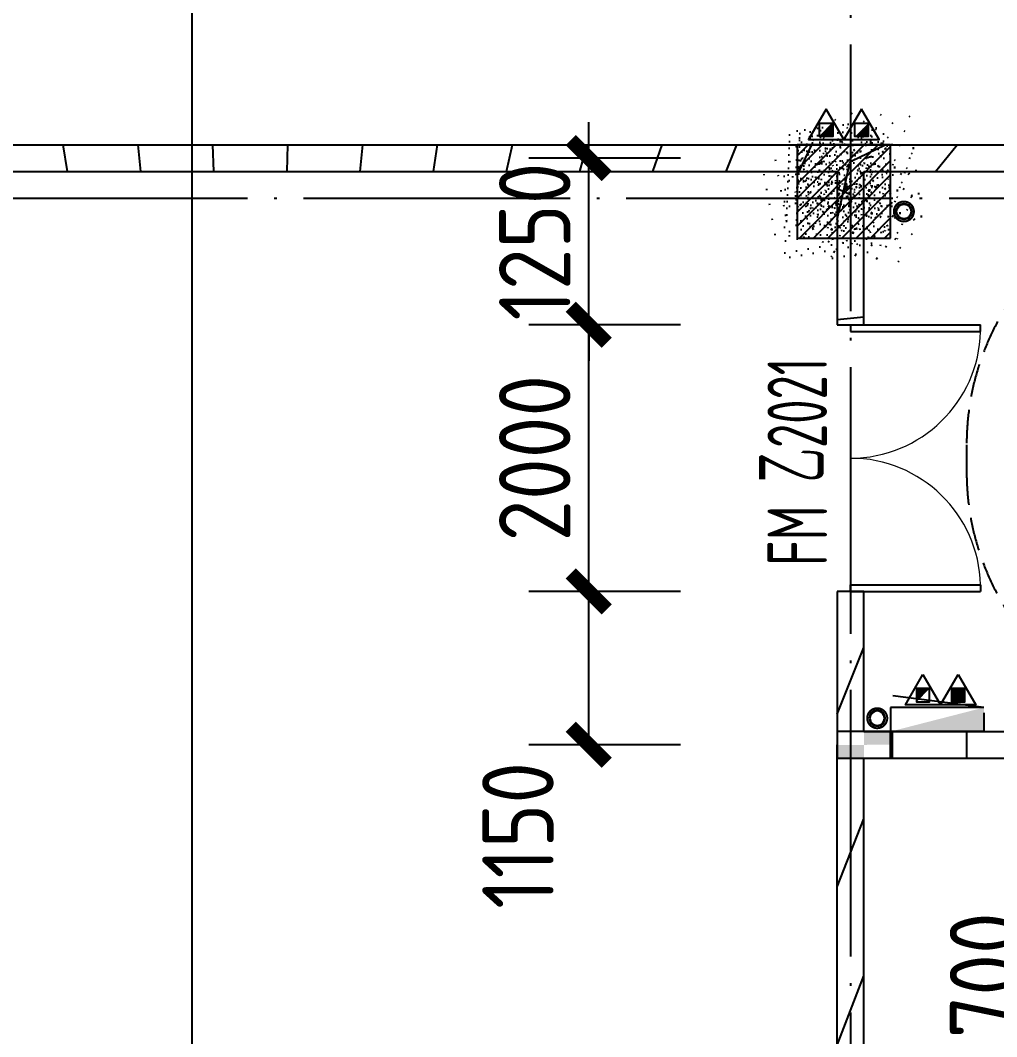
# Model space of a CAD drawing. Header units: inches. Extents: x 0 to 1813292486, y 0 to 3473589894.
# Drawn here: x 600559262 to 600566581, y 3473281730 to 3473289352 of the extents above; entities that cross this region are included whole.
import ezdxf
from ezdxf.enums import TextEntityAlignment as Align
from ezdxf.xclip import XClip

# ---------------------------------------------------------------- set-up
doc = ezdxf.new("R2010")
doc.units = ezdxf.units.IN
doc.header["$LTSCALE"] = 1000
doc.header["$MEASUREMENT"] = 0
doc.header["$XCLIPFRAME"] = 2
for name, pattern in [('AX-MALL-GIRD-200$0$DOTE', [2.4200000000000004, 2, -0.2, 0.02, -0.2]), ('AX-MALL-WALL-P02-QT$0$DASH', [0.35, 0.25, -0.1]), ('PX-MALL-P02-LG$0$CONTINOUS', [0])]:
    doc.linetypes.add(name, pattern=pattern)
for name, color, linetype in [('A-Anno-Note', 241, 'Continuous'), ('AX-MALL-DIM-P02$0$A-Anno-Dims', 3, 'Continuous'), ('AX-MALL-DIM-P02$0$A-Detl-Thin', 131, 'Continuous'), ('AX-MALL-GIRD-200$0$A-Grid', 222, 'AX-MALL-GIRD-200$0$DOTE'), ('AX-MALL-P02-200$0$A-Anno-Note', 241, 'Continuous'), ('AX-MALL-WALL-P02$0$A-Anno-Note', 241, 'Continuous'), ('AX-MALL-WALL-P02-QT$0$A-Detl-Patt', 8, 'Continuous'), ('AX-MALL-WALL-P02-QT$0$A-Detl-Thin', 131, 'Continuous'), ('AX-MALL-WALL-P02-QT$0$A-Strs', 151, 'Continuous'), ('AX-MALL-WALL-P02-QT$0$A-Wall', 2, 'Continuous'), ('AX-MALL-WALL-P02-QT$0$A-Wall-Patt', 13, 'Continuous'), ('AX-MALL-WALL-P02-QT$0$A-Wind', 4, 'Continuous'), ('AX-MALL-WORD-P02$0$A-Wind-Iden', 11, 'Continuous'), ('AX-MALL-ZTKD-P02$0$A-Anno-Note', 241, 'Continuous'), ('PX-MALL-P02-LG$0$P-Exsh', 31, 'Continuous'), ('PX-MALL-P02-LG$0$P-Hydt-Boxx', 221, 'Continuous'), ('PX-MALL-P02-LG$0$P-Hydt-Pipe', 221, 'Continuous'), ('PX-MALL-P02-LG$0$P-Pipe-Risr', 7, 'Continuous'), ('PX-MALL-P02-LG$0$P-Pipe-Risr-Arch', 6, 'Continuous'), ('PX-MALL-P02-LG$0$P-Pipe-Risr-W100', 6, 'Continuous'), ('PX-MALL-P02-LG$0$P-Pipe-Risr-W50', 6, 'Continuous'), ('PX-MALL-P02-LG$0$P-Sewr-TL-Pipe', 7, 'PX-MALL-P02-LG$0$CONTINOUS'), ('SX-MALL-LT-TZ-2F(M)$0$SX-S1-TZ-(2F~3F)$0$A-Strs', 151, 'Continuous'), ('SX-MALL-LT-TZ-2F(M)$0$SX-S1-TZ-(2F~3F)$0$TZ', 255, 'Continuous'), ('SX-MALL-TZ-2F~3F$0$S-DIMS', 81, 'Continuous'), ('SX-MALL-WALL-L-1F~2F$0$S-COLU', 30, 'Continuous'), ('SX-MALL-WALL-L-1F~2F$0$S-PATT-WALL', 83, 'Continuous'), ('SX-MALL-WALL-L-1F~2F$0$单形心', 4, 'Continuous')]:
    doc.layers.add(name, color=color, linetype=linetype)
doc.styles.add('AX-MALL-DIM-P02$0$_TCH_DIM_T3', font='gbenor.shx')
doc.styles.add('AX-MALL-WORD-P02$0$_TCH_WINDOW', font='gbenor.shx', dxfattribs={"bigfont": 'gbcbig.shx'})
doc.styles.add('PX-MALL-P02-LG$0$jzfz', font='gbenor.shx', dxfattribs={"bigfont": 'gbcbig.shx'})
doc.dimstyles.new('AX-MALL-DIM-P02$0$_TCH_ARCH&&180', dxfattribs={"dimtxt": 535.5, "dimasz": 270, "dimexe": 450, "dimexo": 450, "dimgap": 137.25, "dimtad": 1, "dimdec": 0, "dimzin": 0, "dimdsep": 46, "dimtxsty": 'AX-MALL-DIM-P02$0$_TCH_DIM_T3', "dimblk": 'AX-MALL-DIM-P02$0$_ArchTick', "dimcen": 0.09, "dimclrt": 7, "dimazin": 2, "dimtfac": 1, "dimtdec": 0, "dimtix": 1, "dimtmove": 2, "dimatfit": 3, "dimfxl": 500, "dimtolj": 1, "dimtzin": 0, "dimarcsym": 0})
pattern_1 = [(45, (0, 359.0227), (-353.55353201463, 353.55353201463), [])]

# ---------------------------------------------------------------- blocks, each defined once
blk = doc.blocks.new('AX-MALL-WORD-P02')
at = {"layer": 'AX-MALL-WORD-P02$0$A-Wind-Iden', "style": 'AX-MALL-WORD-P02$0$_TCH_WINDOW', "width": 0.7}
for s, height, p in [('2021', 446.25, (600395340.8144995, 3473146384.444064)), ('乙', 506.3829787234042, (600395250.7374067, 3473146142.645415)), ('FM', 446.25, (600395032.6416578, 3473145557.199596))]:
    blk.add_text(s, height=height, rotation=69.56816108351019, dxfattribs=at).set_placement(p)
blk = doc.blocks.new('AX-MALL-GIRD-200')
at = {"layer": 'AX-MALL-GIRD-200$0$A-Grid'}
for p, q in [((600244912.440112, 3473204422.954183), (600602808.4442104, 3473071096.1909)), ((600401631.5671628, 3473162765.920172), (600362902.028213, 3473058802.19309))]:
    blk.add_line(p, q, dxfattribs=at)
blk = doc.blocks.new('SX-MALL-WALL-L-1F~2F$0$BANWANG_XINGXIN')
at = {"color": 0}
for points in [[(0.7071067811865476, 0.7071067811865475), (-0.7071067811865477, -0.7071067811865475)], [(-0.7071067811865475, 0.7071067811865476), (0.7071067811865474, -0.7071067811865477)]]:
    blk.add_lwpolyline(points, dxfattribs=at)
blk = doc.blocks.new('SX-MALL-WALL-L-1F~2F')
at = {"layer": 'SX-MALL-WALL-L-1F~2F$0$S-PATT-WALL'}
h = blk.add_hatch(dxfattribs=at)
h.set_pattern_fill('钢筋混凝土', color=256, scale=15, pattern_type=2)
h.set_pattern_definition([(24.56816131876918, (600332801.661538, 3473133905.044624), (-31.18316060756021, 68.21004687377882), []), (29.56816131876925, (600332801.661538, 3473133905.044624), (97.53445422577846, -46.37920049590846), [11.25, -123.75]), (334.5681613187692, (600332801.661538, 3473133905.044624), (19.88439775835759, 112.9961142864107), [9, -99]), (80.01956131876923, (600332809.7894092, 3473133901.179692), (117.4189029535321, 66.61682170576017), [9.5610285, -105.1713168]), (25.75236131876919, (600332812.134323, 3473133933.157269), (141.3476152674957, -79.15081590010527), [16.87499999999951, -185.6249999999961]), (76.20376131876925, (600332823.9132867, 3473133926.56136), (182.3878362713222, 87.98253900728311), [14.3415432, -157.75695]), (330.7523613187692, (600332812.134323, 3473133933.157269), (182.387767611897, 87.98268144025062), [13.49999999999975, -148.4999999999961]), (0.5681613187692669, (600332823.572449, 3473133920.892715), (62.82047321120105, -87.84980446922418), [11.25, -123.75]), (305.5681613187692, (600332823.572449, 3473133920.892715), (72.17288940056439, 89.18848105901375), [9, -99]), (51.01956131876926, (600332828.8074837, 3473133913.571895), (134.9933625470349, 1.33857134020591), [9.5610285, -105.1713168]), (17.06816131876921, (600332801.661538, 3473133905.044624), (19.14085714793764, 46.15589493924091), [0.75, -97.8, 0.75, -100.5, 0.75, -99.375]), (347.0681613187692, (600332801.661538, 3473133905.044624), (57.63084699394109, 41.66442757030211), [0.75, -57.3, 0.75, -95.55, 0.75, -37.875]), (307.0681613187692, (600332770.3159395, 3473133916.721779), (73.85474001336534, -31.12342331039777), [0.75, -37.5, 0.75, -117, 0.75, -155.25]), (297.0681613187692, (600332756.2596173, 3473133921.958172), (87.2164167648191, -16.46683781742514), [0.75, -48.75, 0.75, -77.69999999999999, 0.75, -110.25])])
h.paths.add_polyline_path([(600396336.5601327, 3473147692.885589), (600396580.9251148, 3473148348.847291), (600395924.9634119, 3473148593.212274), (600395680.5984298, 3473147937.250571)])
at = {"layer": 'SX-MALL-WALL-L-1F~2F$0$S-COLU'}
blk.add_lwpolyline([(600396336.5601327, 3473147692.885589), (600396580.9251148, 3473148348.847291), (600395924.9634119, 3473148593.212274), (600395680.5984298, 3473147937.250571)], close=True, dxfattribs=at)
at = {"layer": 'SX-MALL-WALL-L-1F~2F$0$单形心', "xscale": 50, "yscale": 50, "zscale": 50}
blk.add_blockref('SX-MALL-WALL-L-1F~2F$0$BANWANG_XINGXIN', (600396130.7617723, 3473148143.048931), dxfattribs=at)
blk = doc.blocks.new('SX-MALL-WALL-L-2F~3F')
ref = blk.add_blockref('SX-MALL-WALL-L-1F~2F', (0, 0))
XClip(ref).set_block_clipping_path([(600349769.7341375, 3473074679.418533), (600357001.7302529, 3473071985.287766), (600356499.8725733, 3473070638.124951), (600359302.5086629, 3473069594.060767), (600362345.1765132, 3473077761.653201), (600381551.4312518, 3473070606.759726), (600391553.7259278, 3473066880.611454), (600387749.827644, 3473056669.608357), (600391632.1759799, 3473055223.319679), (600395635.5522461, 3473065969.791956), (600406982.2408491, 3473061742.817497), (600403058.8006672, 3473051210.921831), (600412723.2437257, 3473047610.6332), (600445093.3740637, 3473134503.466942), (600393055.2444371, 3473153889.197227), (600387463.4997383, 3473138878.984498), (600380158.3525343, 3473141600.366193), (600382830.751978, 3473148774.027779), (600388210.8522022, 3473146769.782572), (600390696.2253517, 3473153441.399696), (600277474.697425, 3473195619.741203), (600273446.9822528, 3473184807.934726), (600257129.111771, 3473190886.82031), (600241575.9633431, 3473149136.690594), (600258197.8999482, 3473142944.531458), (600255239.7303221, 3473135003.762026), (600263182.3271956, 3473132044.911624), (600260741.6763649, 3473125493.34496), (600269350.4970673, 3473122286.306632), (600271511.1407766, 3473128086.235537), (600286270.1853781, 3473122588.058336), (600284109.5416689, 3473116788.129431), (600282580.7823727, 3473112684.400902), (600291840.7574171, 3473109234.788475), (600290827.7957876, 3473106515.642598), (600293360.405141, 3473105572.171298), (600294731.2544166, 3473109252.0137), (600323175.4764534, 3473098655.706329), (600321336.3302773, 3473093718.790065), (600344750.773286, 3473084996.222976), (600341987.4689643, 3473077578.540671), (600344583.6790427, 3473076611.376234), (600346015.5062013, 3473080454.904757), (600351201.5612961, 3473078522.947055)])
blk = doc.blocks.new('SX-MALL-WALL-2F~3F')
blk.add_blockref('SX-MALL-WALL-L-2F~3F', (0, 0))
blk = doc.blocks.new('SX-MALL-LT-TZ-2F(M)$0$SX-S1-TZ-(2F~3F)$0$TZ')
at = {"layer": 'SX-MALL-LT-TZ-2F(M)$0$SX-S1-TZ-(2F~3F)$0$A-Strs'}
h = blk.add_hatch(color=0, dxfattribs=at)
h.dxf.hatch_style = 1
h.paths.add_polyline_path([(-186775.5959191918, 16586.87351322174), (-186975.5954445004, 16586.43784570694), (-186975.3828500509, 16486.43807125092), (-186775.3780853152, 16486.87375020981)])
h.paths.add_polyline_path([(-186975.3828500509, 16486.43807125092), (-187175.3771362901, 16486.00241565704), (-187175.1593025327, 16386.00265312195), (-186975.1702555418, 16386.43829774857)])
at = {"layer": 'SX-MALL-LT-TZ-2F(M)$0$SX-S1-TZ-(2F~3F)$0$A-Strs', "color": 0}
blk.add_lwpolyline([(-187175.5949700475, 16586.00217819214), (-187175.1593025327, 16386.00265312195), (-186775.1602514982, 16386.87398815155), (-186775.5959191918, 16586.87351322174)], close=True, dxfattribs=at)
blk = doc.blocks.new('SX-MALL-LT-TZ-2F(M)')
at = {"layer": 'SX-MALL-LT-TZ-2F(M)$0$SX-S1-TZ-(2F~3F)$0$TZ', "color": 7, "rotation": 159.4463539126834}
blk.add_blockref('SX-MALL-LT-TZ-2F(M)$0$SX-S1-TZ-(2F~3F)$0$TZ', (600225537.466122, 3473225282.862359), dxfattribs=at)
blk = doc.blocks.new('SX-MALL-TZ-2F~3F')
at = {"layer": 'SX-MALL-TZ-2F~3F$0$S-DIMS'}
blk.add_blockref('SX-MALL-LT-TZ-2F(M)', (0.08505654335021973, 0.258394181728363), dxfattribs=at)
blk = doc.blocks.new('AX-MALL-WALL-P02-QT$0$$DorLib2D$00000002')
for p, q in [((-0.5, -5.684341886080802e-17), (-0.5000000000000007, 0.4875)), ((-0.4750000000000007, 0.4875), (-0.5000000000000007, 0.4875)), ((-0.475, -2.842170943040401e-17), (-0.4750000000000007, 0.4875)), ((0.475, -2.842170943040401e-17), (0.4750000000000007, 0.4875)), ((0.4750000000000007, 0.4875), (0.5000000000000007, 0.4875)), ((0.5, -5.684341886080802e-17), (0.5000000000000007, 0.4875)), ((-0.5, -5.684341886080802e-17), (-0.475, -2.842170943040401e-17)), ((0.5, -5.684341886080802e-17), (0.475, -2.842170943040401e-17))]:
    blk.add_line(p, q)
at = {"lineweight": 13}
for centre, start, end in [((-0.4875, -4.263256414560601e-17), 0, 88.53071641864632), ((0.4875, -4.263256414560601e-17), 91.4692835813537, 180)]:
    blk.add_arc(centre, 0.4875, start, end, dxfattribs=at)
blk = doc.blocks.new('AX-MALL-WALL-P02-QT')
at = {"layer": 'AX-MALL-WALL-P02-QT$0$A-Wall-Patt'}
h = blk.add_hatch(dxfattribs=at)
h.set_pattern_fill('普通砖', color=256, scale=200, style=0)
h.set_pattern_definition(pattern_1)
h.paths.add_polyline_path([(600380416.1545833, 3473154370.698639), (600380346.336017, 3473154183.28101), (600396136.2712903, 3473148301.066796), (600396253.2529603, 3473148328.630056), (600396299.7986714, 3473148453.575142)])
h = blk.add_hatch(dxfattribs=at)
h.set_pattern_fill('普通砖', color=256, scale=200, style=0)
h.set_pattern_definition(pattern_1)
h.paths.add_polyline_path([(600396253.2529603, 3473148328.630056), (600396323.6889195, 3473148231.24823), (600405881.9880174, 3473144670.501348), (600406139.224213, 3473144788.10041), (600396299.7986714, 3473148453.575142)])
h = blk.add_hatch(dxfattribs=at)
h.set_pattern_fill('普通砖', color=256, scale=200, style=0)
h.set_pattern_definition(pattern_1)
h.paths.add_polyline_path([(600396136.2712903, 3473148301.066796), (600395734.8145328, 3473147223.415424), (600395922.232162, 3473147153.596858), (600396323.6889195, 3473148231.24823), (600396253.2529603, 3473148328.630056)])
h = blk.add_hatch(dxfattribs=at)
h.set_pattern_fill('普通砖', color=256, scale=200, style=0)
h.set_pattern_definition(pattern_1)
h.paths.add_polyline_path([(600394857.4990268, 3473144295.478014), (600395224.0464988, 3473145279.420565), (600395036.6288694, 3473145349.239131), (600394635.1721144, 3473144271.587766), (600394760.1172005, 3473144225.042055)])
h = blk.add_hatch(dxfattribs=at)
h.set_pattern_fill('普通砖', color=256, scale=200, style=0)
h.set_pattern_definition(pattern_1)
h.paths.add_polyline_path([(600390603.149908, 3473133448.21967), (600390790.5675372, 3473133378.401103), (600394787.6804607, 3473144108.060385), (600394760.1172006, 3473144225.042055), (600394635.1721143, 3473144271.587765)])
h = blk.add_hatch(dxfattribs=at)
h.set_pattern_fill('普通砖', color=256, scale=200, style=0)
h.set_pattern_definition(pattern_1)
h.paths.add_polyline_path([(600394760.1172006, 3473144225.042055), (600394787.6804607, 3473144108.060385), (600403596.30904, 3473140826.587767), (600403666.1276063, 3473141014.005396), (600394857.4990268, 3473144295.478014)])
at = {"layer": 'AX-MALL-WALL-P02-QT$0$A-Strs', "linetype": 'AX-MALL-WALL-P02-QT$0$DASH'}
blk.add_lwpolyline([(600398837.6593701, 3473147188.006897, 0.4142135621634755), (600396329.6064776, 3473146041.416037), (600396259.7879119, 3473145853.998407, 0.4142135621629859), (600397406.3787687, 3473143345.945514, 0.4142135621629859)], format="xyb", dxfattribs=at)
at = {"layer": 'AX-MALL-WALL-P02-QT$0$A-Wall'}
for p, q in [((600380416.1545833, 3473154370.698639), (600396299.7986714, 3473148453.575142)), ((600380346.336017, 3473154183.28101), (600396136.2712903, 3473148301.066796)), ((600396299.7986714, 3473148453.575142), (600406139.224213, 3473144788.10041)), ((600396136.2712903, 3473148301.066796), (600395734.8145328, 3473147223.415424)), ((600395922.232162, 3473147153.596858), (600396323.6889195, 3473148231.24823)), ((600396323.6889195, 3473148231.24823), (600405881.9880174, 3473144670.501348)), ((600395734.8145328, 3473147223.415424), (600395922.232162, 3473147153.596858)), ((600395036.6288694, 3473145349.239131), (600394635.1721144, 3473144271.587766)), ((600395224.0464988, 3473145279.420565), (600395036.6288694, 3473145349.239131)), ((600394857.4990268, 3473144295.478014), (600395224.0464988, 3473145279.420565)), ((600390603.149908, 3473133448.21967), (600394635.1721143, 3473144271.587765)), ((600394857.4990268, 3473144295.478014), (600403666.1276063, 3473141014.005396)), ((600390790.5675372, 3473133378.401103), (600394787.6804607, 3473144108.060385)), ((600394787.6804607, 3473144108.060385), (600403596.30904, 3473140826.587767))]:
    blk.add_line(p, q, dxfattribs=at)
at = {"layer": 'AX-MALL-WALL-P02-QT$0$A-Detl-Patt'}
blk.add_blockref('SX-MALL-TZ-2F~3F', (0, 0), dxfattribs=at)
at = {"layer": 'AX-MALL-WALL-P02-QT$0$A-Detl-Thin'}
blk.add_blockref('SX-MALL-WALL-2F~3F', (0, 0), dxfattribs=at)
at = {"layer": 'AX-MALL-WALL-P02-QT$0$A-Wind'}
blk.add_blockref('AX-MALL-GIRD-200', (0, 0), dxfattribs=at)
at = {"layer": 'AX-MALL-WALL-P02-QT$0$A-Wind', "xscale": -2000, "yscale": -2000, "zscale": 200, "rotation": 69.56816131042669}
blk.add_blockref('AX-MALL-WALL-P02-QT$0$$DorLib2D$00000002', (600395479.4305156, 3473146251.417994), dxfattribs=at)
blk = doc.blocks.new('AX-MALL-WALL-P02')
at = {"layer": 'AX-MALL-WALL-P02$0$A-Anno-Note'}
blk.add_blockref('AX-MALL-WORD-P02', (0, 0), dxfattribs=at)
blk.add_blockref('AX-MALL-WALL-P02-QT', (0, 0), dxfattribs=at)
blk = doc.blocks.new('PX-MALL-P02-LG$0$XHS1')
at = {"layer": 'PX-MALL-P02-LG$0$P-Hydt-Boxx', "ltscale": 0.7}
for p, q in [((350.0030006170273, 240), (-332.898939371109, 327.2950124740601)), ((350.0030006170273, 240), (-349.9969996213913, 240)), ((-349.9969997406006, 239.9999995231628), (-349.9969996213913, 60)), ((350.0030003786087, 200), (350.003000497818, 60)), ((350.0030006170273, 60), (-349.996999502182, 60))]:
    blk.add_line(p, q, dxfattribs=at)
blk.add_solid([(350.0030006170273, 240), (350.0030002593994, 60.00000047683716), (-349.9969996213913, 60)], dxfattribs=at)
blk = doc.blocks.new('PX-MALL-P02-LG$0$MHQ')
at = {"layer": 'PX-MALL-P02-LG$0$P-Exsh', "ltscale": 0.7}
h = blk.add_hatch(dxfattribs=at)
h.set_pattern_fill('ANSI31', color=256, scale=25, style=0)
h.set_pattern_definition([(45, (-160019.2306599375, -42228.3236173685), (-28.0633003783411, 28.0633003783411), [])])
h.paths.add_polyline_path([(-75.0000000015425, 185.1731819980414), (75, 185.1731819980414), (75, 35.17318199802685), (-75.0000000015425, 35.17318199802685)])
for points in [[(0, 346.4101615137042), (-200, -1.455191522836685e-11), (200, -1.455191522836685e-11)], [(0, 346.4101615137042), (-200, -1.455191522836685e-11), (200, -1.455191522836685e-11)], [(0, 346.4101615137042), (-200, -1.455191522836685e-11), (200, -1.455191522836685e-11)], [(-75.0000000015425, 185.1731819980414), (75, 185.1731819980414), (75, 35.17318199802685), (-75.0000000015425, 35.17318199802685)]]:
    blk.add_lwpolyline(points, close=True, dxfattribs=at)
blk = doc.blocks.new('PX-MALL-P02-LG$0$20200929200250')
at = {"layer": 'PX-MALL-P02-LG$0$P-Exsh', "ltscale": 0.7, "xscale": 0.6600000001490116, "yscale": 0.6600000001490116, "zscale": 0.6600000001490116}
for p in [(-132.0000001192093, 40), (131.9999997615814, 40)]:
    blk.add_blockref('PX-MALL-P02-LG$0$MHQ', p, dxfattribs=at)
blk = doc.blocks.new('PX-MALL-P02-LG$0$20211220143732')
at = {"layer": 'PX-MALL-P02-LG$0$P-Exsh'}
blk.add_blockref('PX-MALL-P02-LG$0$20200929200250', (-374.9999999407155, 219.6219584928522), dxfattribs=at)
at = {"layer": 'PX-MALL-P02-LG$0$P-Hydt-Boxx', "ltscale": 0.7, "xscale": -1}
blk.add_blockref('PX-MALL-P02-LG$0$XHS1', (-349.9969999989844, 0), dxfattribs=at)
blk = doc.blocks.new('PX-MALL-P02-LG$0$P-Risr')
at = {"layer": 'PX-MALL-P02-LG$0$P-Pipe-Risr-W50'}
h = blk.add_hatch(color=0, dxfattribs=at)
edge = h.paths.add_edge_path()
edge.add_ellipse((0, 0), major_axis=(47.05795628796547, 47.05795628796547), ratio=0.9999999999999695, start_angle=225.0000000000009, end_angle=405.0000000000009, ccw=False)
edge.add_ellipse((0, 0), major_axis=(47.05795628796764, 47.05795628796764), ratio=0.9999999999998785, start_angle=133.9675974886221, end_angle=225.0000000000035, ccw=False)
edge.add_line((-66.53919663240958, 1.199087783927098), (-54.4367953546693, 1.199087783927098))
edge.add_ellipse((0, 0), major_axis=(-38.50196423560672, 38.50196423560672), ratio=0.9999999999999859, start_angle=43.73814098242129, end_angle=134.9999999999996)
edge.add_ellipse((0, 0), major_axis=(38.50196423561096, 38.50196423561096), ratio=0.9999999999998216, start_angle=225.0000000000051, end_angle=405.0000000000051)
edge.add_ellipse((0, 0), major_axis=(38.50196423560679, 38.50196423560679), ratio=0.9999999999999831, start_angle=45.00000000000048, end_angle=133.7381409824204)
edge.add_line((-54.43679535467527, 1.199087783927098), (-66.53919663241555, 1.199087783927098))
edge.add_ellipse((0, 0), major_axis=(-47.05795628796762, 47.05795628796762), ratio=0.9999999999998742, start_angle=-45.00000000000358, end_angle=43.967597488629224, ccw=False)
at = {"layer": 'PX-MALL-P02-LG$0$P-Pipe-Risr-Arch', "ltscale": 0.7}
blk.add_circle((0, 0), 59.29000000000001, dxfattribs=at)
at = {"layer": 'PX-MALL-P02-LG$0$P-Pipe-Risr-W100', "color": 0, "const_width": 15}
blk.add_lwpolyline([(-75, 0, 1), (75, 0, 1)], format="xyb", close=True, dxfattribs=at)
at = {"layer": 'PX-MALL-P02-LG$0$P-Pipe-Risr-W50'}
blk.add_circle((0, 0), 54.45000000000001, dxfattribs=at)
at = {"layer": 'PX-MALL-P02-LG$0$P-Pipe-Risr', "style": 'PX-MALL-P02-LG$0$jzfz', "width": 0.6, "flags": 1}
for tag, p in [('SYS-MARK', (0.3310501334344735, -45.65933377496549)), ('RANGE', (0.3337570973526454, -45.67887874227017))]:
    blk.add_attdef(tag, text='', height=0.015625, dxfattribs=at).set_placement(p, align=Align.MIDDLE)
blk = doc.blocks.new('PX-MALL-P02-LG')
at = {"layer": 'PX-MALL-P02-LG$0$P-Exsh', "rotation": 339.5681612694019}
blk.add_blockref('PX-MALL-P02-LG$0$20200929200250', (600396252.9442632, 3473148471.029783), dxfattribs=at)
at = {"layer": 'PX-MALL-P02-LG$0$P-Exsh', "xscale": -1, "rotation": 339.5681619916188}
blk.add_blockref('PX-MALL-P02-LG$0$20211220143732', (600395023.9710863, 3473144169.434159), dxfattribs=at)
at = {"layer": 'PX-MALL-P02-LG$0$P-Hydt-Pipe', "color": 221, "xscale": -1, "rotation": 339.568161511206}
blk.add_blockref('PX-MALL-P02-LG$0$P-Risr', (600394986.1171242, 3473144354.277545), dxfattribs=at)
at = {"layer": 'PX-MALL-P02-LG$0$P-Sewr-TL-Pipe', "ltscale": 0.7, "rotation": 249.5681611560895}
blk.add_blockref('PX-MALL-P02-LG$0$P-Risr', (600396500.0880336, 3473147845.395285), dxfattribs=at)
blk = doc.blocks.new('AX-MALL-ZTKD-P02')
at = {"layer": 'AX-MALL-ZTKD-P02$0$A-Anno-Note'}
blk.add_blockref('AX-MALL-GIRD-200', (0, 0), dxfattribs=at)
blk = doc.blocks.new('AX-MALL-DIM-P02$0$_ArchTick')
at = {"color": 0, "linetype": 'ByBlock', "const_width": 0.4}
blk.add_lwpolyline([(-0.5, -0.5), (0.5, 0.5)], dxfattribs=at)
blk = doc.blocks.new('*D1215')
at = {"layer": 'AX-MALL-DIM-P02$0$A-Anno-Dims', "color": 0, "lineweight": -2, "transparency": 16777216}
for p, q in [((600394425.9076182, 3473149044.940999), (600394520.1626829, 3473149297.954798)), ((600395070.4742961, 3473148804.820998), (600394004.2179521, 3473149202.032773)), ((600393989.5415775, 3473147873.580812), (600394425.9076182, 3473149044.940999)), ((600394634.1082554, 3473147633.460811), (600393567.8519114, 3473148030.672586)), ((600393989.5415775, 3473147873.580812), (600393895.286513, 3473147620.567012))]:
    blk.add_line(p, q, dxfattribs=at)
at = {"layer": 'AX-MALL-DIM-P02$0$A-Anno-Dims', "color": 0, "lineweight": -2, "transparency": 16777216, "xscale": 270, "yscale": 270, "zscale": 270}
for p, rotation in [((600394425.9076182, 3473149044.940999), 249.5681613064718), ((600393989.5415775, 3473147873.580812), 69.56816130647182)]:
    blk.add_blockref('AX-MALL-DIM-P02$0$_ArchTick', p, dxfattribs=dict(at, rotation=rotation))
at = {"layer": 'AX-MALL-DIM-P02$0$A-Anno-Dims', "color": 7, "transparency": 16777216, "insert": (600393828.2038984, 3473148600.643502), "char_height": 535.5, "attachment_point": 5, "rotation": 69.56816130647182, "style": 'AX-MALL-DIM-P02$0$_TCH_DIM_T3'}
blk.add_mtext('\\A1;1250', dxfattribs=at)
blk = doc.blocks.new('*D1216')
at = {"layer": 'AX-MALL-DIM-P02$0$A-Anno-Dims', "color": 0, "lineweight": -2, "transparency": 16777216}
for p, q in [((600394634.1082551, 3473147633.46081), (600393567.851911, 3473148030.672585)), ((600393291.3559139, 3473145999.404518), (600393989.5415771, 3473147873.580812)), ((600393935.9225919, 3473145759.284517), (600392869.6662477, 3473146156.496292))]:
    blk.add_line(p, q, dxfattribs=at)
at = {"layer": 'AX-MALL-DIM-P02$0$A-Anno-Dims', "color": 0, "lineweight": -2, "transparency": 16777216, "xscale": 270, "yscale": 270, "zscale": 270}
for p, rotation in [((600393989.5415771, 3473147873.580812), 69.56816130966197), ((600393291.3559139, 3473145999.404518), 249.568161309662)]:
    blk.add_blockref('AX-MALL-DIM-P02$0$_ArchTick', p, dxfattribs=dict(at, rotation=rotation))
at = {"layer": 'AX-MALL-DIM-P02$0$A-Anno-Dims', "color": 7, "transparency": 16777216, "insert": (600393260.9280459, 3473147077.875262), "char_height": 535.5, "attachment_point": 5, "rotation": 69.56816130966197, "style": 'AX-MALL-DIM-P02$0$_TCH_DIM_T3'}
blk.add_mtext('\\A1;2000', dxfattribs=at)
blk = doc.blocks.new('*D1217')
at = {"layer": 'AX-MALL-DIM-P02$0$A-Anno-Dims', "color": 0, "lineweight": -2, "transparency": 16777216}
for p, q in [((600393935.9225919, 3473145759.284517), (600392869.6662482, 3473146156.496293)), ((600392889.8991593, 3473144921.753154), (600393291.3559142, 3473145999.404519)), ((600393534.4658371, 3473144681.633152), (600392468.2094933, 3473145078.844928))]:
    blk.add_line(p, q, dxfattribs=at)
at = {"layer": 'AX-MALL-DIM-P02$0$A-Anno-Dims', "color": 0, "lineweight": -2, "transparency": 16777216, "xscale": 270, "yscale": 270, "zscale": 270}
for p, rotation in [((600393291.3559142, 3473145999.404519), 69.56816130776191), ((600392889.8991593, 3473144921.753154), 249.5681613077619)]:
    blk.add_blockref('AX-MALL-DIM-P02$0$_ArchTick', p, dxfattribs=dict(at, rotation=rotation))
at = {"layer": 'AX-MALL-DIM-P02$0$A-Anno-Dims', "color": 7, "transparency": 16777216, "insert": (600392155.2538657, 3473144470.79174), "char_height": 535.5, "attachment_point": 5, "rotation": 69.56816130776191, "style": 'AX-MALL-DIM-P02$0$_TCH_DIM_T3'}
blk.add_mtext('\\A1;1150', dxfattribs=at)
blk = doc.blocks.new('*D1222')
at = {"layer": 'AX-MALL-DIM-P02$0$A-Anno-Dims', "color": 0, "lineweight": -2, "transparency": 16777216}
for p, q in [((600395800.1437086, 3473141383.190081), (600394950.2959274, 3473141699.783317)), ((600395127.6206108, 3473140886.729838), (600395371.9855934, 3473141542.691542)), ((600395555.7787257, 3473140727.228377), (600394705.9309448, 3473141043.821612))]:
    blk.add_line(p, q, dxfattribs=at)
at = {"layer": 'AX-MALL-DIM-P02$0$A-Anno-Dims', "color": 0, "lineweight": -2, "transparency": 16777216, "xscale": 270, "yscale": 270, "zscale": 270}
for p, rotation in [((600395371.9855934, 3473141542.691542), 69.5681613196819), ((600395127.6206108, 3473140886.729838), 249.5681613196819)]:
    blk.add_blockref('AX-MALL-DIM-P02$0$_ArchTick', p, dxfattribs=dict(at, rotation=rotation))
at = {"layer": 'AX-MALL-DIM-P02$0$A-Anno-Dims', "color": 7, "transparency": 16777216, "insert": (600395074.0554324, 3473142264.027401), "char_height": 535.5, "attachment_point": 5, "rotation": 69.5681613196819, "style": 'AX-MALL-DIM-P02$0$_TCH_DIM_T3'}
blk.add_mtext('\\A1;700', dxfattribs=at)
blk = doc.blocks.new('AX-MALL-DIM-P02')
at = {"layer": 'AX-MALL-DIM-P02$0$A-Detl-Thin'}
blk.add_blockref('AX-MALL-ZTKD-P02', (-2.384185791015625e-06, 9.5367431640625e-07), dxfattribs=at)
at = {"layer": 'AX-MALL-DIM-P02$0$A-Anno-Dims'}
for p1, p2, distance, picture, middle in [((600395055.7979214, 3473147476.369037), (600395492.1639622, 3473148647.729223), 1137.8399652357439, '*D1215', (600393828.2038984, 3473148600.643502)), ((600394357.612258, 3473145602.192743), (600395055.7979214, 3473147476.369037), 1137.8399649597818, '*D1216', (600393260.9280459, 3473147077.875262))]:
    dim = blk.add_aligned_dim(p1=p1, p2=p2, distance=distance, dimstyle='AX-MALL-DIM-P02$0$_TCH_ARCH&&180', dxfattribs=at)
    dim.commit()
    dim.dimension.update_dxf_attribs({"geometry": picture, "text_midpoint": middle})
for base, p1, p2, angle, picture, middle in [((600393291.3559142, 3473145999.404519), (600393956.1555032, 3473144524.541378), (600394357.612258, 3473145602.192743), 69.56816131605538, '*D1217', (600392155.2538657, 3473144470.79174)), ((600395371.9855934, 3473141542.691542), (600395977.4683919, 3473140570.136602), (600396221.8333745, 3473141226.098307), 69.56816134693186, '*D1222', (600395074.0554324, 3473142264.027401))]:
    dim = blk.add_linear_dim(base=base, p1=p1, p2=p2, angle=angle, dimstyle='AX-MALL-DIM-P02$0$_TCH_ARCH&&180', dxfattribs=at)
    dim.commit()
    dim.dimension.update_dxf_attribs({"geometry": picture, "text_midpoint": middle, "dimtype": 129})
blk = doc.blocks.new('AX-MALL-P02-200')
at = {"layer": 'AX-MALL-P02-200$0$A-Anno-Note'}
blk.add_blockref('AX-MALL-WALL-P02', (0, 0), dxfattribs=at)
for name in ['AX-MALL-DIM-P02', 'PX-MALL-P02-LG']:
    blk.add_blockref(name, (0, 0), dxfattribs=at)

msp = doc.modelspace()

# ---------------------------------------------------------------- block references
at = {"layer": 'A-Anno-Note', "rotation": 20.43183869077545}
msp.add_blockref('AX-MALL-P02-200', (1250392458.527329, 9048125.682563305), dxfattribs=at)

doc.saveas('drawing.dxf')
